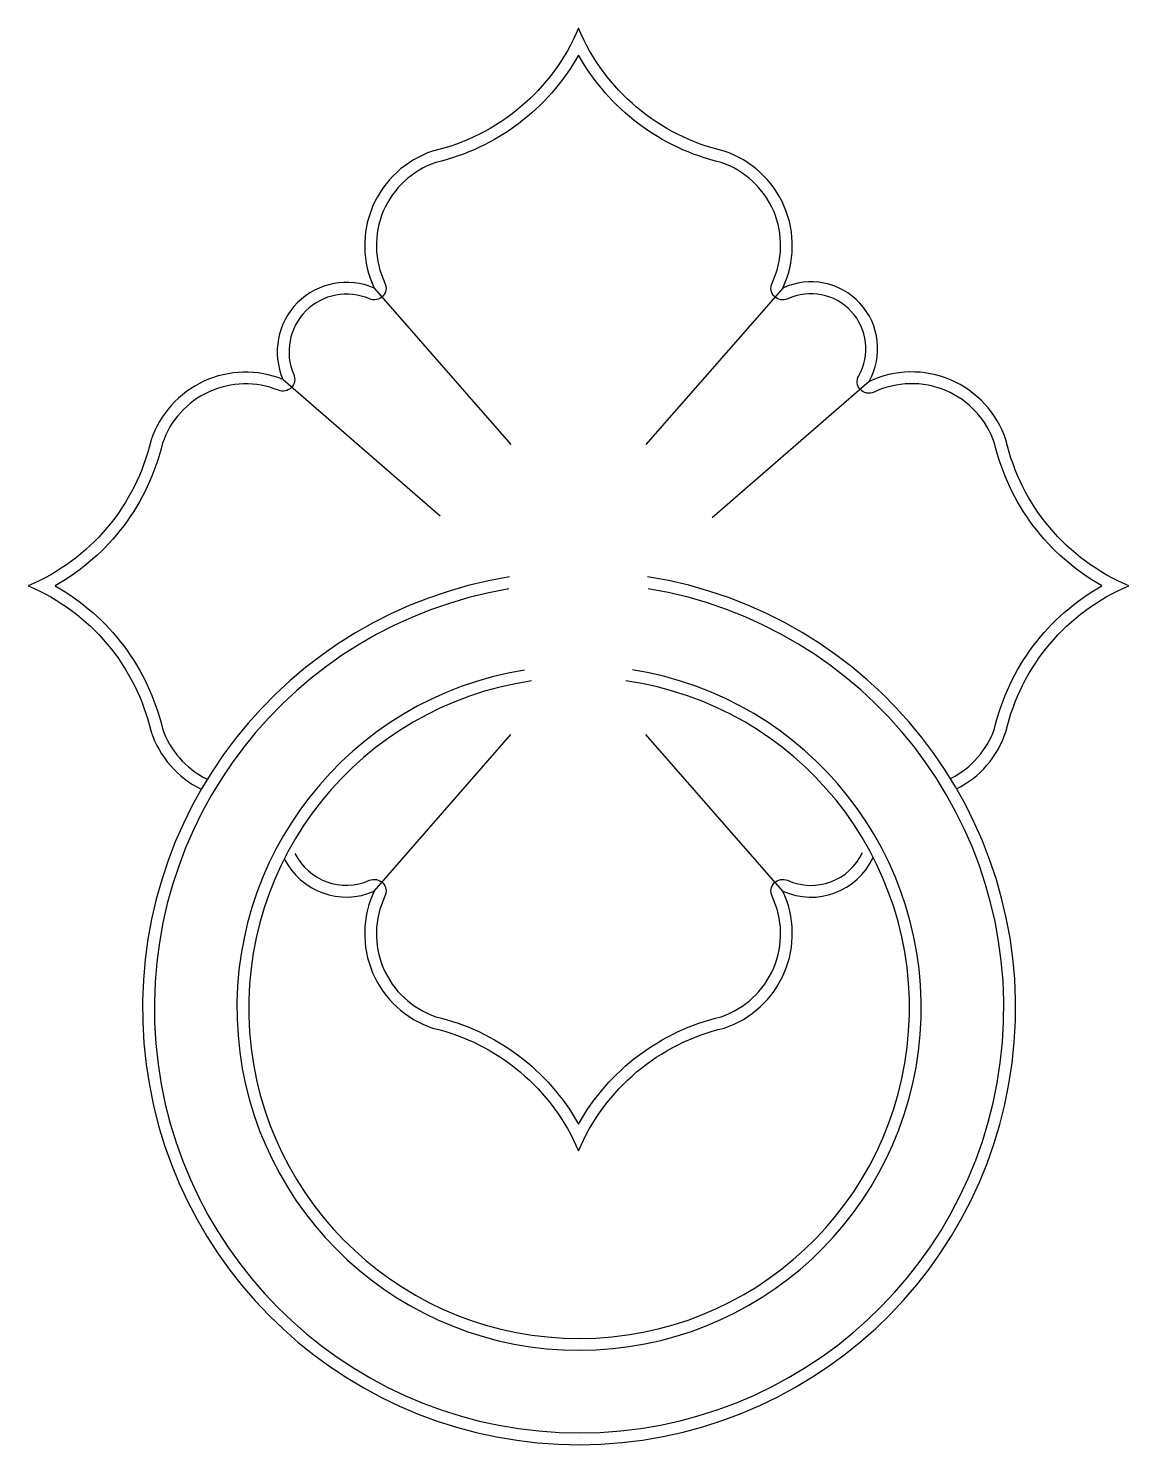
# Model space of a CAD drawing. Header units: metres. Extents: x 335 to 522, y 887 to 1127.
import ezdxf

# ---------------------------------------------------------------- set-up
doc = ezdxf.new("R2010")
doc.units = ezdxf.units.M
doc.layers.add('3', color=3, linetype='Continuous')
doc.layers.add('4', color=4, linetype='Continuous')

msp = doc.modelspace()

# ---------------------------------------------------------------- linework, layer by layer
at = {"layer": '3'}
for points in [[(491.5, 999.5, 0.19), (498.84, 1007.94, -0.21), (517.05, 1032.12, -0.21), (498.84, 1056.29, 0.45), (478.4, 1064.94, -0.73), (475.8, 1067.73, 0.73), (463.76, 1080.77, -0.7), (461.11, 1083.44, 0.45), (452.46, 1103.88, -0.21), (428.29, 1122.09, -0.21), (404.11, 1103.88, 0.45), (395.47, 1083.44, -0.69), (392.85, 1080.76, 0.68), (380, 1067.93, -0.67), (377.42, 1065.27, 0.43), (357.74, 1056.29, -0.21), (339.53, 1032.12, -0.21), (357.74, 1007.94, 0.2), (365.21, 999.43, 0.2)], [(380.2, 986.76, 0.4), (392.85, 982.2, -0.69), (395.47, 979.52, 0.45), (404.11, 959.08, -0.21), (428.29, 940.87, -0.21), (452.46, 959.08, 0.45), (461.11, 979.52, -0.69), (463.72, 982.2, 0.41), (476.46, 986.93, 0.41)]]:
    msp.add_lwpolyline(points, format="xyb", dxfattribs=at)
for radius, start, end in [(72.02, 99.51, 80.66), (58.02, 99.16, 81.03)]:
    msp.add_arc((428.39, 960.56), radius, start, end, dxfattribs=at)
at = {"layer": '4'}
for p, q in [((393.66, 1082.59), (416.84, 1056.05)), ((462.92, 1082.59), (439.73, 1056.05)), ((378.22, 1067.11), (404.81, 1043.99)), ((477.55, 1066.75), (450.96, 1043.63)), ((393.66, 980.37), (416.84, 1006.9)), ((462.92, 980.37), (439.73, 1006.9))]:
    msp.add_line(p, q, dxfattribs=at)
for points in [[(492.41, 997.72, 0.2), (500.76, 1007.39, -0.24), (521.58, 1032.12, -0.24), (500.76, 1056.84, 0.45), (477.55, 1066.75, 0.73), (462.92, 1082.59, 0.45), (453.01, 1105.8, -0.24), (428.29, 1126.62, -0.24), (403.56, 1105.8, 0.45), (393.66, 1082.59, 0.68), (378.17, 1067.12, 0.43), (355.81, 1056.84, -0.24), (335, 1032.12, -0.24), (355.81, 1007.39, 0.2), (364.33, 997.64)], [(378.41, 985.86, 0.4), (393.66, 980.37, 0.45), (403.56, 957.15, -0.24), (428.29, 936.34, -0.24), (453.01, 957.15, 0.45), (462.92, 980.37, 0.41), (478.26, 986.07)]]:
    msp.add_lwpolyline(points, format="xyb", dxfattribs=at)
for radius, start, end in [(74.02, 99.18, 80.98), (56.02, 98.31, 81.88)]:
    msp.add_arc((428.39, 960.56), radius, start, end, dxfattribs=at)

doc.saveas('drawing.dxf')
